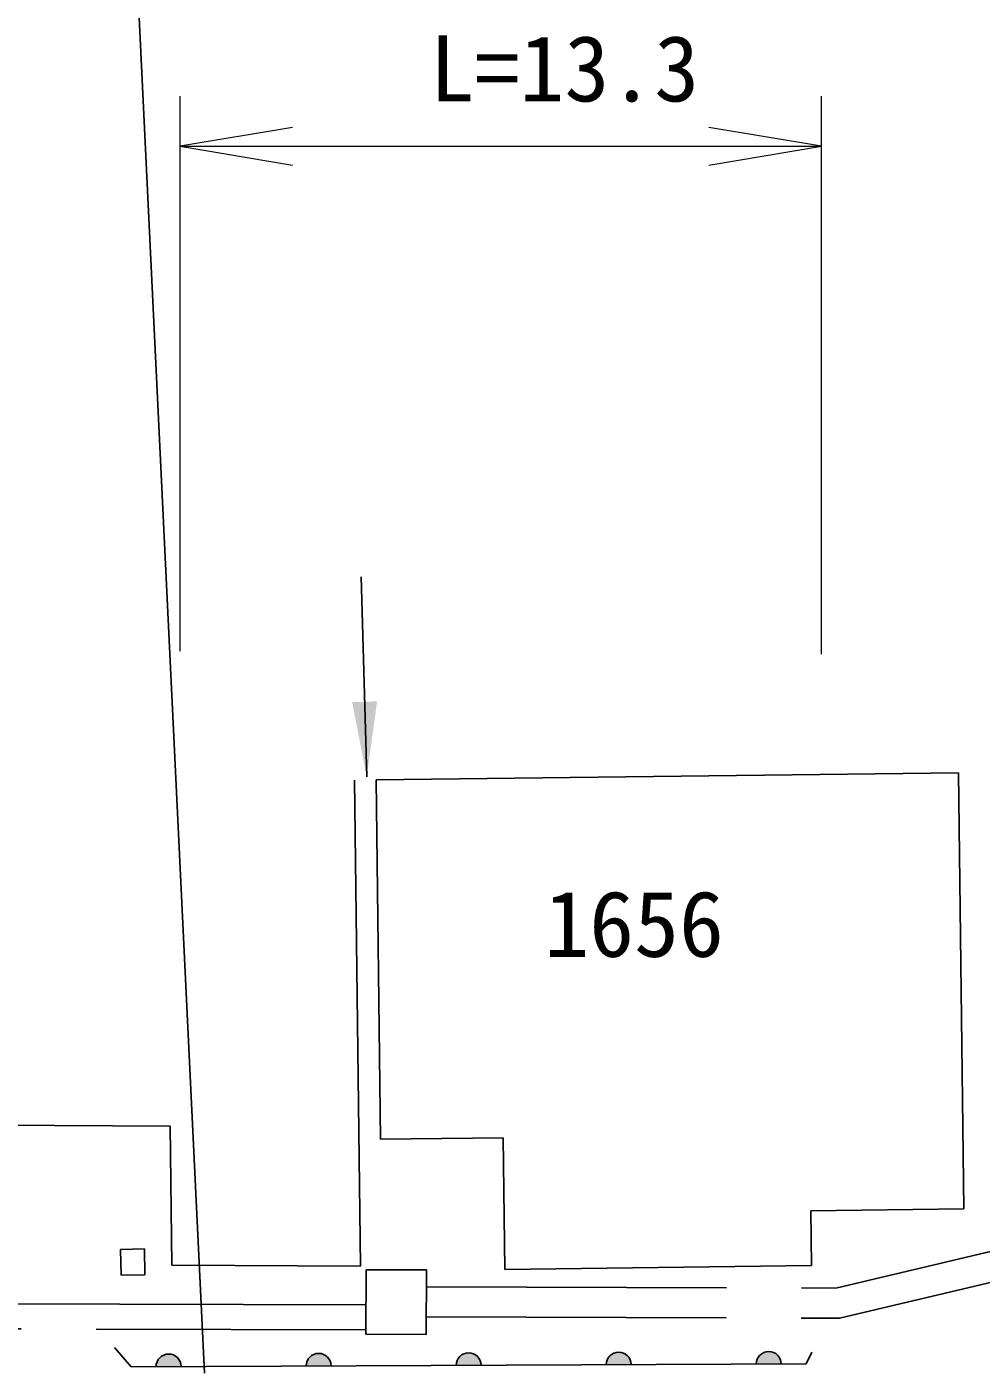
# Model space of a CAD drawing. Units: millimetres, scale not verified. Extents: x -55602354 to 84056675, y -218924267 to 380000.
# Drawn here: x 481004 to 500087, y 281697 to 308492 of the extents above; entities that cross this region are included whole.
import ezdxf
from ezdxf.enums import TextEntityAlignment as Align

# ---------------------------------------------------------------- set-up
doc = ezdxf.new("R2010")
doc.units = ezdxf.units.MM
doc.header["$LTSCALE"] = 1000
doc.linetypes.add('DASHED', pattern=[7.5, 6, -1.5])
for name, color, linetype, lineweight in [('M-BGD', 7, 'Continuous', 25), ('M-BGD-EXST', 7, 'Continuous', 25), ('M-STR-HTXT', 7, 'Continuous', 13), ('M-STR-STRC', 7, 'Continuous', 25)]:
    doc.layers.add(name, color=color, linetype=linetype, lineweight=lineweight)
doc.layers.add('M-BMK-HTXT', color=7, linetype='Continuous')
doc.styles.add('ＭＳ ゴシック', font='')
doc.styles.get('ＭＳ ゴシック').set_extended_font_data('MS Gothic')

# ---------------------------------------------------------------- blocks, each defined once
blk = doc.blocks.new('open_arrow')
at = {"color": 0, "linetype": 'Continuous', "lineweight": -2}
blk.add_lwpolyline([(7.5, 1.25), (0, 0), (7.5, -1.25)], dxfattribs=at)
blk = doc.blocks.new('filled_arrow')
at = {"color": 0, "linetype": 'Continuous', "lineweight": -2}
blk.add_solid([(7.5, 1.25), (0, 0), (7.5, -1.25)], dxfattribs=at)

msp = doc.modelspace()

# ---------------------------------------------------------------- hatches: boundary and pattern name
at = {"layer": 'M-BGD'}
for points in [[(483589, 281709), (484089, 281711), (484089, 281716), (484089, 281720), (484088, 281725), (484088, 281729), (484088, 281733), (484087, 281738), (484087, 281742), (484086, 281746), (484086, 281751), (484085, 281755), (484084, 281759), (484083, 281763), (484082, 281768), (484081, 281772), (484080, 281776), (484079, 281780), (484078, 281784), (484076, 281789), (484075, 281793), (484073, 281797), (484072, 281801), (484070, 281805), (484069, 281809), (484067, 281813), (484065, 281817), (484063, 281821), (484061, 281825), (484059, 281829), (484057, 281832), (484055, 281836), (484053, 281840), (484050, 281844), (484048, 281847), (484046, 281851), (484043, 281855), (484041, 281858), (484038, 281862), (484035, 281865), (484033, 281869), (484030, 281872), (484027, 281875), (484024, 281878), (484021, 281882), (484018, 281885), (484015, 281888), (484012, 281891), (484009, 281894), (484005, 281897), (484002, 281900), (483999, 281903), (483995, 281905), (483992, 281908), (483989, 281911), (483985, 281913), (483981, 281916), (483978, 281918), (483974, 281921), (483970, 281923), (483967, 281925), (483963, 281927), (483959, 281930), (483955, 281932), (483951, 281934), (483948, 281936), (483944, 281937), (483940, 281939), (483936, 281941), (483932, 281943), (483928, 281944), (483923, 281946), (483919, 281947), (483915, 281948), (483911, 281950), (483907, 281951), (483903, 281952), (483898, 281953), (483894, 281954), (483890, 281955), (483886, 281956), (483881, 281957), (483877, 281957), (483873, 281958), (483868, 281959), (483864, 281959), (483860, 281960), (483855, 281960), (483851, 281960), (483847, 281960), (483842, 281960), (483838, 281960), (483833, 281960), (483829, 281960), (483825, 281960), (483820, 281960), (483816, 281959), (483812, 281959), (483807, 281958), (483803, 281958), (483799, 281957), (483794, 281956), (483790, 281956), (483786, 281955), (483782, 281954), (483777, 281953), (483773, 281952), (483769, 281950), (483765, 281949), (483761, 281948), (483757, 281946), (483752, 281945), (483748, 281943), (483744, 281942), (483740, 281940), (483736, 281938), (483732, 281937), (483728, 281935), (483724, 281933), (483721, 281931), (483717, 281929), (483713, 281926), (483709, 281924), (483706, 281922), (483702, 281920), (483698, 281917), (483695, 281915), (483691, 281912), (483688, 281909), (483684, 281907), (483681, 281904), (483677, 281901), (483674, 281898), (483671, 281895), (483668, 281893), (483664, 281890), (483661, 281886), (483658, 281883), (483655, 281880), (483652, 281877), (483650, 281874), (483647, 281870), (483644, 281867), (483641, 281864), (483639, 281860), (483636, 281857), (483634, 281853), (483631, 281849), (483629, 281846), (483626, 281842), (483624, 281838), (483622, 281835), (483620, 281831), (483618, 281827), (483616, 281823), (483614, 281819), (483612, 281815), (483610, 281811), (483608, 281807), (483607, 281803), (483605, 281799), (483604, 281795), (483602, 281791), (483601, 281787), (483600, 281783), (483598, 281778), (483597, 281774), (483596, 281770), (483595, 281766), (483594, 281761), (483593, 281757), (483593, 281753), (483592, 281748), (483591, 281744), (483591, 281740), (483590, 281736), (483590, 281731), (483589, 281727), (483589, 281722), (483589, 281718), (483589, 281714)], [(486589, 281722), (487089, 281724), (487089, 281728), (487089, 281732), (487088, 281737), (487088, 281741), (487088, 281746), (487087, 281750), (487087, 281754), (487086, 281759), (487086, 281763), (487085, 281767), (487084, 281771), (487083, 281776), (487082, 281780), (487081, 281784), (487080, 281788), (487079, 281793), (487078, 281797), (487076, 281801), (487075, 281805), (487073, 281809), (487072, 281813), (487070, 281817), (487069, 281821), (487067, 281825), (487065, 281829), (487063, 281833), (487061, 281837), (487059, 281841), (487057, 281845), (487055, 281849), (487053, 281852), (487050, 281856), (487048, 281860), (487046, 281863), (487043, 281867), (487041, 281870), (487038, 281874), (487035, 281877), (487033, 281881), (487030, 281884), (487027, 281888), (487024, 281891), (487021, 281894), (487018, 281897), (487015, 281900), (487012, 281903), (487009, 281906), (487005, 281909), (487002, 281912), (486999, 281915), (486995, 281918), (486992, 281920), (486988, 281923), (486985, 281926), (486981, 281928), (486978, 281931), (486974, 281933), (486970, 281935), (486967, 281938), (486963, 281940), (486959, 281942), (486955, 281944), (486951, 281946), (486948, 281948), (486944, 281950), (486940, 281952), (486936, 281953), (486932, 281955), (486927, 281956), (486923, 281958), (486919, 281959), (486915, 281961), (486911, 281962), (486907, 281963), (486903, 281964), (486898, 281966), (486894, 281967), (486890, 281967), (486886, 281968), (486881, 281969), (486877, 281970), (486873, 281970), (486868, 281971), (486864, 281971), (486860, 281972), (486855, 281972), (486851, 281972), (486847, 281973), (486842, 281973), (486838, 281973), (486833, 281973), (486829, 281973), (486825, 281972), (486820, 281972), (486816, 281972), (486812, 281971), (486807, 281971), (486803, 281970), (486799, 281969), (486794, 281969), (486790, 281968), (486786, 281967), (486782, 281966), (486777, 281965), (486773, 281964), (486769, 281963), (486765, 281961), (486761, 281960), (486757, 281959), (486752, 281957), (486748, 281956), (486744, 281954), (486740, 281952), (486736, 281951), (486732, 281949), (486728, 281947), (486724, 281945), (486721, 281943), (486717, 281941), (486713, 281939), (486709, 281936), (486706, 281934), (486702, 281932), (486698, 281929), (486695, 281927), (486691, 281924), (486688, 281922), (486684, 281919), (486681, 281916), (486677, 281914), (486674, 281911), (486671, 281908), (486668, 281905), (486664, 281902), (486661, 281899), (486658, 281896), (486655, 281892), (486652, 281889), (486650, 281886), (486647, 281883), (486644, 281879), (486641, 281876), (486639, 281872), (486636, 281869), (486633, 281865), (486631, 281862), (486629, 281858), (486626, 281854), (486624, 281851), (486622, 281847), (486620, 281843), (486618, 281839), (486616, 281835), (486614, 281831), (486612, 281827), (486610, 281823), (486608, 281819), (486607, 281815), (486605, 281811), (486604, 281807), (486602, 281803), (486601, 281799), (486599, 281795), (486598, 281791), (486597, 281786), (486596, 281782), (486595, 281778), (486594, 281774), (486593, 281769), (486592, 281765), (486592, 281761), (486591, 281756), (486591, 281752), (486590, 281748), (486590, 281743), (486589, 281739), (486589, 281735), (486589, 281730), (486589, 281726)], [(489589, 281734), (490089, 281736), (490089, 281740), (490089, 281745), (490088, 281749), (490088, 281753), (490088, 281758), (490087, 281762), (490087, 281767), (490086, 281771), (490086, 281775), (490085, 281779), (490084, 281784), (490083, 281788), (490082, 281792), (490081, 281797), (490080, 281801), (490079, 281805), (490078, 281809), (490076, 281813), (490075, 281817), (490073, 281822), (490072, 281826), (490070, 281830), (490069, 281834), (490067, 281838), (490065, 281842), (490063, 281846), (490061, 281849), (490059, 281853), (490057, 281857), (490055, 281861), (490053, 281865), (490050, 281868), (490048, 281872), (490046, 281876), (490043, 281879), (490040, 281883), (490038, 281886), (490035, 281890), (490032, 281893), (490030, 281897), (490027, 281900), (490024, 281903), (490021, 281906), (490018, 281909), (490015, 281913), (490012, 281916), (490009, 281919), (490005, 281922), (490002, 281924), (489999, 281927), (489995, 281930), (489992, 281933), (489988, 281935), (489985, 281938), (489981, 281940), (489978, 281943), (489974, 281945), (489970, 281948), (489967, 281950), (489963, 281952), (489959, 281954), (489955, 281956), (489951, 281958), (489948, 281960), (489944, 281962), (489940, 281964), (489936, 281966), (489932, 281967), (489927, 281969), (489923, 281970), (489919, 281972), (489915, 281973), (489911, 281974), (489907, 281976), (489903, 281977), (489898, 281978), (489894, 281979), (489890, 281980), (489886, 281981), (489881, 281981), (489877, 281982), (489873, 281983), (489868, 281983), (489864, 281984), (489860, 281984), (489855, 281984), (489851, 281985), (489847, 281985), (489842, 281985), (489838, 281985), (489833, 281985), (489829, 281985), (489825, 281985), (489820, 281984), (489816, 281984), (489812, 281984), (489807, 281983), (489803, 281982), (489799, 281982), (489794, 281981), (489790, 281980), (489786, 281979), (489782, 281978), (489777, 281977), (489773, 281976), (489769, 281975), (489765, 281974), (489761, 281972), (489756, 281971), (489752, 281970), (489748, 281968), (489744, 281966), (489740, 281965), (489736, 281963), (489732, 281961), (489728, 281959), (489724, 281957), (489721, 281955), (489717, 281953), (489713, 281951), (489709, 281949), (489705, 281947), (489702, 281944), (489698, 281942), (489695, 281939), (489691, 281937), (489688, 281934), (489684, 281931), (489681, 281929), (489677, 281926), (489674, 281923), (489671, 281920), (489668, 281917), (489664, 281914), (489661, 281911), (489658, 281908), (489655, 281905), (489652, 281902), (489649, 281898), (489647, 281895), (489644, 281892), (489641, 281888), (489639, 281885), (489636, 281881), (489633, 281878), (489631, 281874), (489629, 281870), (489626, 281867), (489624, 281863), (489622, 281859), (489620, 281855), (489618, 281851), (489616, 281848), (489614, 281844), (489612, 281840), (489610, 281836), (489608, 281832), (489607, 281828), (489605, 281824), (489604, 281820), (489602, 281815), (489601, 281811), (489599, 281807), (489598, 281803), (489597, 281799), (489596, 281795), (489595, 281790), (489594, 281786), (489593, 281782), (489592, 281777), (489592, 281773), (489591, 281769), (489591, 281764), (489590, 281760), (489590, 281756), (489589, 281751), (489589, 281747), (489589, 281743), (489589, 281738)], [(492589, 281746), (493089, 281748), (493089, 281753), (493089, 281757), (493088, 281761), (493088, 281766), (493088, 281770), (493087, 281775), (493087, 281779), (493086, 281783), (493086, 281787), (493085, 281792), (493084, 281796), (493083, 281800), (493082, 281805), (493081, 281809), (493080, 281813), (493079, 281817), (493078, 281821), (493076, 281826), (493075, 281830), (493073, 281834), (493072, 281838), (493070, 281842), (493069, 281846), (493067, 281850), (493065, 281854), (493063, 281858), (493061, 281862), (493059, 281866), (493057, 281869), (493055, 281873), (493053, 281877), (493050, 281881), (493048, 281884), (493045, 281888), (493043, 281892), (493040, 281895), (493038, 281899), (493035, 281902), (493032, 281905), (493030, 281909), (493027, 281912), (493024, 281915), (493021, 281919), (493018, 281922), (493015, 281925), (493012, 281928), (493009, 281931), (493005, 281934), (493002, 281937), (492999, 281940), (492995, 281942), (492992, 281945), (492988, 281948), (492985, 281950), (492981, 281953), (492978, 281955), (492974, 281958), (492970, 281960), (492967, 281962), (492963, 281964), (492959, 281967), (492955, 281969), (492951, 281971), (492947, 281973), (492944, 281974), (492940, 281976), (492936, 281978), (492932, 281980), (492927, 281981), (492923, 281983), (492919, 281984), (492915, 281985), (492911, 281987), (492907, 281988), (492903, 281989), (492898, 281990), (492894, 281991), (492890, 281992), (492886, 281993), (492881, 281994), (492877, 281994), (492873, 281995), (492868, 281996), (492864, 281996), (492860, 281996), (492855, 281997), (492851, 281997), (492847, 281997), (492842, 281997), (492838, 281997), (492833, 281997), (492829, 281997), (492825, 281997), (492820, 281997), (492816, 281996), (492812, 281996), (492807, 281995), (492803, 281995), (492799, 281994), (492794, 281993), (492790, 281993), (492786, 281992), (492782, 281991), (492777, 281990), (492773, 281989), (492769, 281987), (492765, 281986), (492761, 281985), (492756, 281983), (492752, 281982), (492748, 281980), (492744, 281979), (492740, 281977), (492736, 281975), (492732, 281973), (492728, 281972), (492724, 281970), (492721, 281968), (492717, 281966), (492713, 281963), (492709, 281961), (492705, 281959), (492702, 281956), (492698, 281954), (492695, 281952), (492691, 281949), (492688, 281946), (492684, 281944), (492681, 281941), (492677, 281938), (492674, 281935), (492671, 281932), (492668, 281929), (492664, 281926), (492661, 281923), (492658, 281920), (492655, 281917), (492652, 281914), (492649, 281911), (492647, 281907), (492644, 281904), (492641, 281900), (492639, 281897), (492636, 281893), (492633, 281890), (492631, 281886), (492629, 281883), (492626, 281879), (492624, 281875), (492622, 281871), (492620, 281868), (492618, 281864), (492616, 281860), (492614, 281856), (492612, 281852), (492610, 281848), (492608, 281844), (492607, 281840), (492605, 281836), (492604, 281832), (492602, 281828), (492601, 281824), (492599, 281819), (492598, 281815), (492597, 281811), (492596, 281807), (492595, 281803), (492594, 281798), (492593, 281794), (492592, 281790), (492592, 281785), (492591, 281781), (492591, 281777), (492590, 281772), (492590, 281768), (492589, 281764), (492589, 281759), (492589, 281755), (492589, 281751)], [(495589, 281759), (496089, 281761), (496089, 281765), (496089, 281769), (496088, 281774), (496088, 281778), (496088, 281782), (496087, 281787), (496087, 281791), (496086, 281795), (496086, 281800), (496085, 281804), (496084, 281808), (496083, 281813), (496082, 281817), (496081, 281821), (496080, 281825), (496079, 281830), (496078, 281834), (496076, 281838), (496075, 281842), (496073, 281846), (496072, 281850), (496070, 281854), (496069, 281858), (496067, 281862), (496065, 281866), (496063, 281870), (496061, 281874), (496059, 281878), (496057, 281882), (496055, 281886), (496053, 281889), (496050, 281893), (496048, 281897), (496045, 281900), (496043, 281904), (496040, 281907), (496038, 281911), (496035, 281914), (496032, 281918), (496030, 281921), (496027, 281924), (496024, 281928), (496021, 281931), (496018, 281934), (496015, 281937), (496012, 281940), (496009, 281943), (496005, 281946), (496002, 281949), (495999, 281952), (495995, 281955), (495992, 281957), (495988, 281960), (495985, 281963), (495981, 281965), (495978, 281968), (495974, 281970), (495970, 281972), (495967, 281974), (495963, 281977), (495959, 281979), (495955, 281981), (495951, 281983), (495947, 281985), (495944, 281987), (495940, 281988), (495936, 281990), (495931, 281992), (495927, 281993), (495923, 281995), (495919, 281996), (495915, 281998), (495911, 281999), (495907, 282000), (495903, 282001), (495898, 282002), (495894, 282003), (495890, 282004), (495885, 282005), (495881, 282006), (495877, 282007), (495873, 282007), (495868, 282008), (495864, 282008), (495860, 282009), (495855, 282009), (495851, 282009), (495846, 282010), (495842, 282010), (495838, 282010), (495833, 282010), (495829, 282009), (495825, 282009), (495820, 282009), (495816, 282009), (495812, 282008), (495807, 282008), (495803, 282007), (495799, 282006), (495794, 282006), (495790, 282005), (495786, 282004), (495782, 282003), (495777, 282002), (495773, 282001), (495769, 282000), (495765, 281998), (495761, 281997), (495756, 281996), (495752, 281994), (495748, 281993), (495744, 281991), (495740, 281989), (495736, 281988), (495732, 281986), (495728, 281984), (495724, 281982), (495721, 281980), (495717, 281978), (495713, 281976), (495709, 281973), (495705, 281971), (495702, 281969), (495698, 281966), (495695, 281964), (495691, 281961), (495688, 281959), (495684, 281956), (495681, 281953), (495677, 281951), (495674, 281948), (495671, 281945), (495668, 281942), (495664, 281939), (495661, 281936), (495658, 281933), (495655, 281929), (495652, 281926), (495649, 281923), (495647, 281920), (495644, 281916), (495641, 281913), (495639, 281909), (495636, 281906), (495633, 281902), (495631, 281899), (495629, 281895), (495626, 281891), (495624, 281888), (495622, 281884), (495620, 281880), (495618, 281876), (495616, 281872), (495614, 281868), (495612, 281864), (495610, 281860), (495608, 281856), (495607, 281852), (495605, 281848), (495604, 281844), (495602, 281840), (495601, 281836), (495599, 281832), (495598, 281828), (495597, 281823), (495596, 281819), (495595, 281815), (495594, 281811), (495593, 281806), (495592, 281802), (495592, 281798), (495591, 281793), (495591, 281789), (495590, 281785), (495590, 281780), (495589, 281776), (495589, 281772), (495589, 281767), (495589, 281763)]]:
    msp.add_hatch(color=256, dxfattribs=at).paths.add_polyline_path(points)
at = {"layer": 'M-STR-STRC'}
msp.add_hatch(color=256, dxfattribs=at).paths.add_polyline_path([(-55594916, -215317041, 1), (-55594610, -215317070, 1), (-55594305, -215317098, 1), (-55580797, -215307366, 0.41421), (-55580889, -215307431, 0.41421), (-55580745, -215307064, 0.41421), (-55580837, -215307129, 0.41421), (-55580692, -215306761, 0.41421), (-55580785, -215306827, 0.41421), (-55566345, -215305448, 1), (-55566384, -215305752, 1), (-55566423, -215306056, 1), (-55597548, -215332337, 0.41421), (-55597635, -215332409, 0.41421), (-55597517, -215332032, 0.41421), (-55597604, -215332103, 0.41421), (-55597486, -215331727, 0.41421), (-55597573, -215331798, 0.41421), (-55585677, -215342470, 0.41421), (-55585743, -215342562, 0.41421), (-55585726, -215342167, 0.41421), (-55585792, -215342259, 0.41421), (-55585774, -215341865, 0.41421), (-55585841, -215341956, 0.41421), (-55571762, -215344566, 1), (-55571732, -215344261, 1), (-55571703, -215343956, 1), (-55559075, -215335789, 1), (-55559380, -215335758, 1), (-55559685, -215335727, 1), (-55555688, -215322973, 1), (-55555727, -215323277, 1), (-55555767, -215323581, 1), (-55393271, -215354691, 1), (-55393233, -215354387, 1), (-55393196, -215354083, 1), (-55410449, -215351682, 1), (-55410411, -215351378, 1), (-55410374, -215351073, 1), (-55407336, -215338454, 1), (-55407557, -215338427, 1), (-55407777, -215338399, 1), (-55271677, -215370690, 1), (-55271982, -215370659, 1), (-55272287, -215370628, 1), (-55266346, -215358322, 1), (-55266377, -215358627, 1), (-55266407, -215358932, 1), (-55289179, -215367259, 1), (-55289140, -215366955, 1), (-55289100, -215366651, 1), (571140, 349427, -0.39598), (571140, 349427), (571140, 348155), (571851, 348154), (573112, 350484, 0.38568), (573112, 350484)])

# ---------------------------------------------------------------- linework, layer by layer
at = {"layer": 'M-BGD'}
for p, q in [((487677, 283719), (487559, 293434)), ((487991, 293439), (499632, 293580)), ((488078, 286252), (487991, 293439)), ((499738, 284861), (499632, 293580)), ((450522, 286689), (483872, 286517)), ((483906, 283738), (483872, 286517)), ((488078, 286252), (490529, 286281)), ((490561, 283653), (490529, 286281)), ((496681, 284824), (499738, 284861)), ((496694, 283728), (496681, 284824)), ((482878, 284053), (483357, 284062)), ((482889, 283534), (482878, 284053)), ((483357, 284062), (483367, 283544)), ((482889, 283534), (483367, 283544)), ((483906, 283738), (487677, 283719)), ((487785, 282357), (487792, 283646)), ((487792, 283646), (488995, 283640)), ((488995, 283640), (488988, 282351)), ((490561, 283653), (496694, 283728)), ((452394, 283051), (487788, 282941)), ((488988, 282351), (487785, 282357)), ((483089, 281707), (482755, 282092)), ((496589, 281763), (496698, 281999)), ((484589, 281713), (483089, 281707)), ((486089, 281720), (484589, 281713)), ((487589, 281726), (486089, 281720)), ((489089, 281732), (487589, 281726)), ((490589, 281738), (489089, 281732)), ((492089, 281744), (490589, 281738)), ((493589, 281750), (492089, 281744)), ((495089, 281757), (493589, 281750)), ((496589, 281763), (495089, 281757))]:
    msp.add_line(p, q, dxfattribs=at)
at = {"layer": 'M-BGD', "linetype": 'DASHED'}
for p, q in [((497184, 283279), (508067, 285850)), ((497253, 282678), (508393, 285311)), ((488993, 283302), (497184, 283279)), ((488990, 282702), (497253, 282678)), ((452393, 282551), (487786, 282441))]:
    msp.add_line(p, q, dxfattribs=at)
at = {"layer": 'M-BGD'}
for centre in [(483839, 281710), (486839, 281723), (489839, 281735), (492839, 281747), (495839, 281760)]:
    msp.add_arc(centre, 250, 0.2353, 180.2353, dxfattribs=at)
at = {"layer": 'M-BGD-EXST'}
msp.add_line((487801, 293500), (487691, 297499), dxfattribs=at)
at = {"layer": 'M-STR-HTXT'}
for p, q in [((484069, 296010), (484069, 307104)), ((496893, 295953), (496893, 307104)), ((484069, 306104), (496893, 306104))]:
    msp.add_line(p, q, dxfattribs=at)
at = {"layer": 'M-STR-STRC'}
msp.add_line((484558, 281580), (482444, 325476), dxfattribs=at)

# ---------------------------------------------------------------- block references
at = {"layer": 'M-BGD-EXST', "xscale": 200, "yscale": 200, "rotation": 91.6}
msp.add_blockref('filled_arrow', (487801, 293500), dxfattribs=at)
at = {"layer": 'M-STR-HTXT', "xscale": 300, "yscale": 300}
msp.add_blockref('open_arrow', (484069, 306104), dxfattribs=at)
at = {"layer": 'M-STR-HTXT', "xscale": 300, "yscale": 300, "rotation": 180}
msp.add_blockref('open_arrow', (496893, 306104), dxfattribs=at)

# ---------------------------------------------------------------- texts
at = {"layer": 'M-BMK-HTXT', "style": 'ＭＳ ゴシック'}
msp.add_text('1656', height=1320, dxfattribs=at).set_placement((491351, 289504), align=Align.BOTTOM_LEFT)
at = {"layer": 'M-STR-HTXT', "style": 'ＭＳ ゴシック'}
msp.add_text('L=13.3', height=1320, dxfattribs=at).set_placement((491755, 306604), align=Align.BOTTOM_CENTER)

doc.saveas('drawing.dxf')
